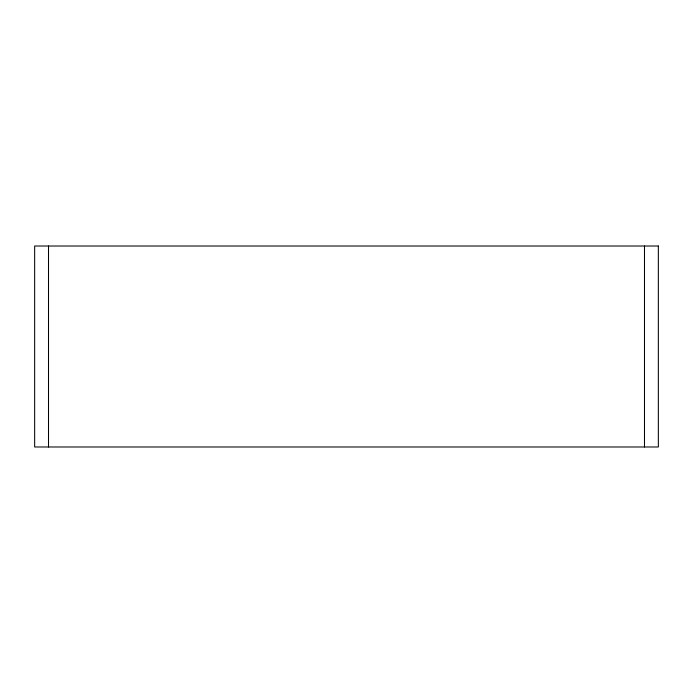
<?xml version="1.0" encoding="UTF-8"?>
<svg xmlns="http://www.w3.org/2000/svg" width="693" height="693" viewBox="0 0 693 693"><rect width="100%" height="100%" fill="white"/><g stroke="black" fill="none" stroke-linecap="round" stroke-linejoin="round"><path stroke-width="1.04" d="M644.49 246.015L644.49 446.985M48.51 246.015L48.51 446.985M658.35 246.015L34.65 246.015L34.65 446.985L658.35 446.985L658.35 246.015"/></g></svg>
